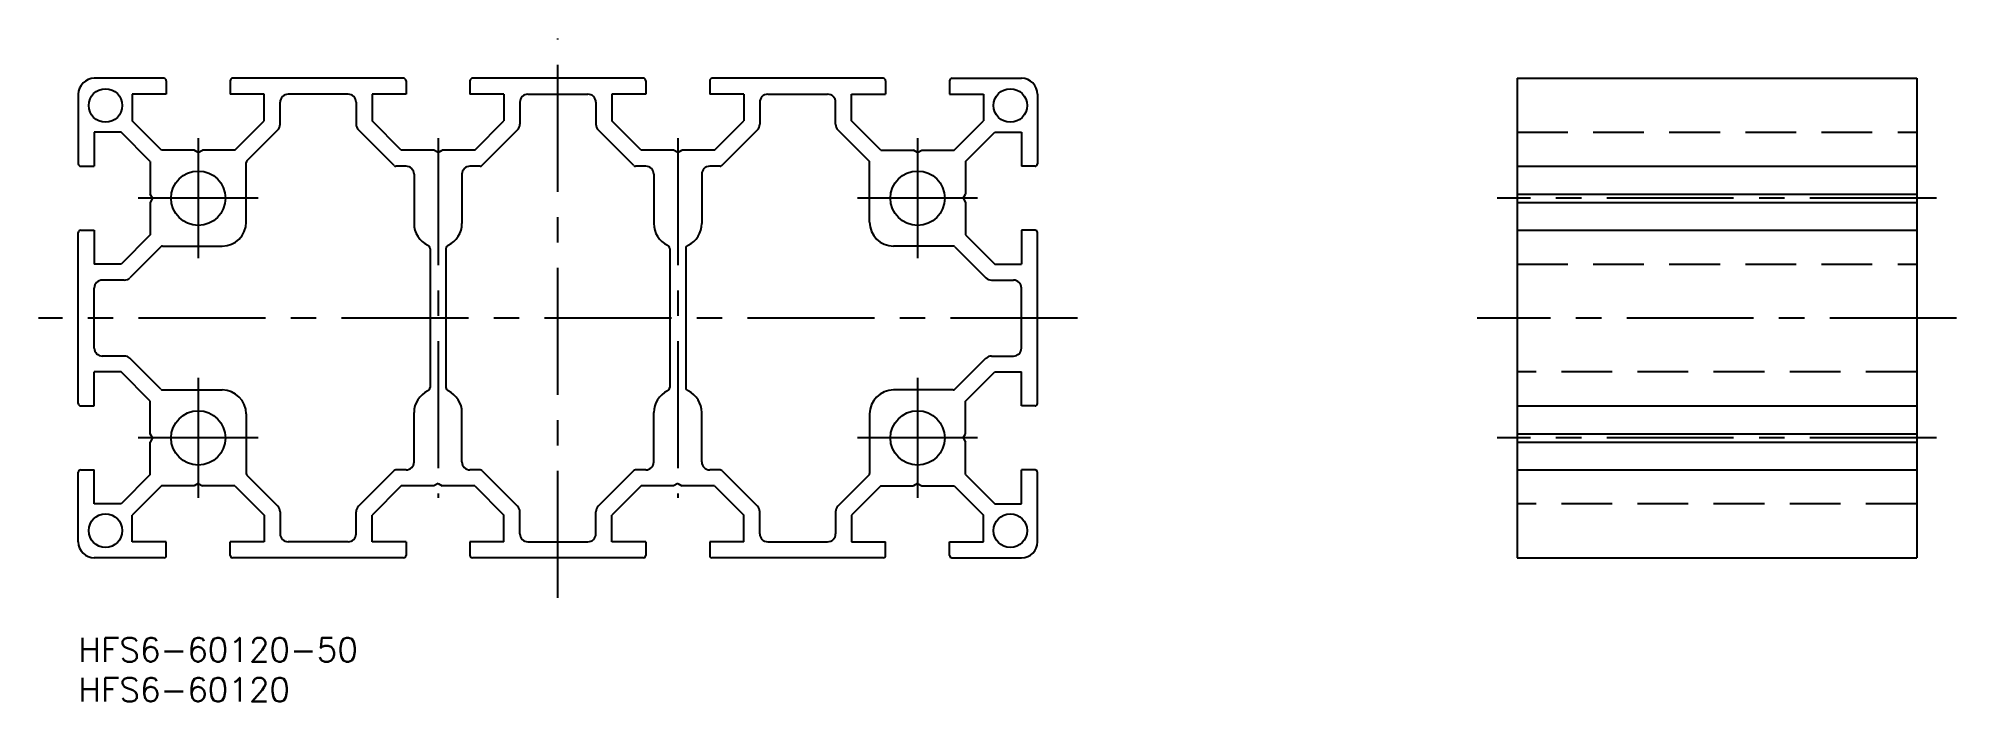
# Model space of a CAD drawing. Extents: x -5 to 235, y -8 to 75.
import ezdxf

# ---------------------------------------------------------------- set-up
doc = ezdxf.new("R2010")
doc.units = 0
doc.header["$LTSCALE"] = 0.5
doc.linetypes.add('CENTER', pattern=[50.8, 31.75, -6.35, 6.35, -6.35])
doc.linetypes.add('DASHED', pattern=[19.05, 12.7, -6.35])
for name, color, linetype in [('MSM_CENTER', 1, 'CENTER'), ('MSM_CONTINUOUS', 7, 'CONTINUOUS'), ('MSM_DASHED', 4, 'DASHED'), ('MSM_PART_NUMBER', 7, 'CONTINUOUS')]:
    doc.layers.add(name, color=color, linetype=linetype)
doc.styles.get("Standard").update_dxf_attribs({"font": 'txt.shx', "height": 3, "bigfont": 'bigfont.shx'})

# ---------------------------------------------------------------- blocks, each defined once
blk = doc.blocks.new('*U2')
at = {"layer": 'MSM_PART_NUMBER'}
blk.add_text('HFS6-60120-50', height=3, dxfattribs=at).set_placement((0, -3))
blk = doc.blocks.new('*U3')
at = {"layer": 'MSM_PART_NUMBER'}
blk.add_text('HFS6-60120', height=3, dxfattribs=at).set_placement((0, -8))

msp = doc.modelspace()

# ---------------------------------------------------------------- linework, layer by layer
at = {"layer": 'MSM_CENTER'}
for p, q in [((60, 5), (60, 75)), ((15, 62.5), (15, 47.5)), ((45, 62.5), (45, 17.5)), ((75, 62.5), (75, 17.5)), ((105, 62.5), (105, 47.5)), ((22.5, 55), (7.5, 55)), ((112.5, 55), (97.5, 55)), ((232.5, 55), (177.5, 55)), ((125, 40), (-5, 40)), ((235, 40), (175, 40)), ((15, 32.5), (15, 17.5)), ((105, 32.5), (105, 17.5)), ((22.5, 25), (7.5, 25)), ((112.5, 25), (97.5, 25)), ((232.5, 25), (177.5, 25))]:
    msp.add_line(p, q, dxfattribs=at)
at = {"layer": 'MSM_CONTINUOUS'}
for p, q in [((10.7, 70), (2, 70)), ((11, 69.7), (11, 68)), ((19, 69.7), (19, 68)), ((40.7, 70), (19.3, 70)), ((41, 69.7), (41, 68)), ((49, 69.7), (49, 68)), ((70.7, 70), (49.3, 70)), ((71, 69.7), (71, 68)), ((79, 69.7), (79, 68)), ((100.7, 70), (79.3, 70)), ((101, 69.7), (101, 68)), ((109, 69.7), (109, 68)), ((109.3, 70), (118, 70)), ((180, 70), (230, 70)), ((180, 70), (180, 10)), ((230, 70), (230, 10)), ((0, 68), (0, 59.3)), ((11, 68), (6.75, 68)), ((6.75, 68), (6.75, 64.66)), ((23.25, 68), (19, 68)), ((23.25, 64.66), (23.25, 68)), ((33.75, 68), (26.25, 68)), ((36.75, 68), (36.75, 64.66)), ((41, 68), (36.75, 68)), ((53.25, 68), (49, 68)), ((53.25, 68), (53.25, 64.66)), ((56.25, 68), (63.75, 68)), ((66.75, 68), (66.75, 64.66)), ((71, 68), (66.75, 68)), ((83.25, 68), (79, 68)), ((83.25, 68), (83.25, 64.66)), ((86.25, 68), (93.75, 68)), ((96.75, 64.66), (96.75, 68)), ((96.75, 68), (101, 68)), ((109, 68), (113.25, 68)), ((113.25, 68), (113.25, 64.66)), ((120, 68), (120, 59.3)), ((25.25, 64.25), (25.25, 67)), ((34.75, 67), (34.75, 64.25)), ((55.25, 67), (55.25, 64.25)), ((64.75, 67), (64.75, 64.25)), ((85.25, 67), (85.25, 64.25)), ((94.75, 64.25), (94.75, 67)), ((5.34, 63.25), (2, 63.25)), ((2, 63.25), (2, 59)), ((9, 59.59), (5.34, 63.25)), ((10.41, 61), (6.75, 64.66)), ((19.59, 61), (23.25, 64.66)), ((21.09, 59.67), (24.96, 63.54)), ((39.5, 59.09), (35.04, 63.54)), ((40.41, 61), (36.75, 64.66)), ((49.59, 61), (53.25, 64.66)), ((50.5, 59.09), (54.96, 63.54)), ((69.5, 59.09), (65.04, 63.54)), ((70.41, 61), (66.75, 64.66)), ((79.59, 61), (83.25, 64.66)), ((80.5, 59.09), (84.96, 63.54)), ((98.91, 59.67), (95.04, 63.54)), ((100.41, 61), (96.75, 64.66)), ((109.59, 61), (113.25, 64.66)), ((111, 59.59), (114.66, 63.25)), ((114.66, 63.25), (118, 63.25)), ((118, 63.25), (118, 59)), ((14.48, 61), (10.41, 61)), ((15, 60.7), (14.48, 61)), ((15, 60.7), (15.52, 61)), ((19.59, 61), (15.52, 61)), ((44.48, 61), (40.41, 61)), ((45, 60.7), (44.48, 61)), ((45, 60.7), (45.52, 61)), ((49.59, 61), (45.52, 61)), ((74.48, 61), (70.41, 61)), ((75, 60.7), (74.48, 61)), ((75, 60.7), (75.52, 61)), ((79.59, 61), (75.52, 61)), ((100.41, 61), (104.48, 61)), ((105, 60.7), (104.48, 61)), ((105, 60.7), (105.52, 61)), ((105.52, 61), (109.59, 61)), ((0.3, 59), (2, 59)), ((9, 59.59), (9, 55.52)), ((21, 52), (21, 59.46)), ((41, 59), (39.71, 59)), ((42, 58), (42, 51.83)), ((48, 58), (48, 51.83)), ((50.29, 59), (49, 59)), ((71, 59), (69.71, 59)), ((72, 58), (72, 51.83)), ((78, 58), (78, 51.83)), ((80.29, 59), (79, 59)), ((99, 52), (99, 59.46)), ((111, 59.59), (111, 55.52)), ((119.7, 59), (118, 59)), ((180, 59), (230, 59)), ((9.3, 55), (9, 55.52)), ((110.7, 55), (111, 55.52)), ((180, 55.52), (230, 55.52)), ((9.3, 55), (9, 54.48)), ((9, 54.48), (9, 50.41)), ((110.7, 55), (111, 54.48)), ((111, 54.48), (111, 50.41)), ((180, 54.48), (230, 54.48)), ((0, 29.3), (0, 50.7)), ((0.3, 51), (2, 51)), ((2, 51), (2, 46.75)), ((9, 50.41), (5.34, 46.75)), ((111, 50.41), (114.66, 46.75)), ((118, 51), (118, 46.75)), ((119.7, 51), (118, 51)), ((120, 29.3), (120, 50.7)), ((180, 51), (230, 51)), ((10.33, 48.91), (6.46, 45.04)), ((10.54, 49), (18, 49)), ((44, 48.67), (44, 31.33)), ((46, 48.67), (46, 31.33)), ((74, 48.67), (74, 31.33)), ((76, 48.67), (76, 31.33)), ((109.46, 49), (102, 49)), ((109.67, 48.91), (113.54, 45.04)), ((5.34, 46.75), (2, 46.75)), ((114.66, 46.75), (118, 46.75)), ((2, 36.25), (2, 43.75)), ((5.75, 44.75), (3, 44.75)), ((114.25, 44.75), (117, 44.75)), ((118, 36.25), (118, 43.75)), ((5.75, 35.25), (3, 35.25)), ((10.33, 31.09), (6.46, 34.96)), ((109.67, 31.09), (113.54, 34.96)), ((114.25, 35.25), (117, 35.25)), ((2, 29), (2, 33.25)), ((5.34, 33.25), (2, 33.25)), ((9, 29.59), (5.34, 33.25)), ((111, 29.59), (114.66, 33.25)), ((114.66, 33.25), (118, 33.25)), ((118, 29), (118, 33.25)), ((0.3, 29), (2, 29)), ((9, 25.52), (9, 29.59)), ((10.54, 31), (18, 31)), ((109.46, 31), (102, 31)), ((111, 25.52), (111, 29.59)), ((119.7, 29), (118, 29)), ((180, 29), (230, 29)), ((21, 28), (21, 20.54)), ((42, 22), (42, 28.17)), ((48, 22), (48, 28.17)), ((72, 22), (72, 28.17)), ((78, 22), (78, 28.17)), ((99, 28), (99, 20.54)), ((9.3, 25), (9, 25.52)), ((9.3, 25), (9, 24.48)), ((9, 20.41), (9, 24.48)), ((110.7, 25), (111, 25.52)), ((110.7, 25), (111, 24.48)), ((111, 20.41), (111, 24.48)), ((180, 25.52), (230, 25.52)), ((180, 24.48), (230, 24.48)), ((0, 12), (0, 20.7)), ((0.3, 21), (2, 21)), ((2, 16.75), (2, 21)), ((9, 20.41), (5.34, 16.75)), ((15, 19.3), (14.48, 19)), ((15, 19.3), (15.52, 19)), ((21.09, 20.33), (24.96, 16.46)), ((39.5, 20.91), (35.04, 16.46)), ((41, 21), (39.71, 21)), ((45, 19.3), (44.48, 19)), ((45, 19.3), (45.52, 19)), ((50.29, 21), (49, 21)), ((50.5, 20.91), (54.96, 16.46)), ((69.5, 20.91), (65.04, 16.46)), ((71, 21), (69.71, 21)), ((75, 19.3), (74.48, 19)), ((75, 19.3), (75.52, 19)), ((80.29, 21), (79, 21)), ((80.5, 20.91), (84.96, 16.46)), ((98.91, 20.33), (95.04, 16.46)), ((105, 19.3), (104.48, 19)), ((105, 19.3), (105.52, 19)), ((111, 20.41), (114.66, 16.75)), ((118, 16.75), (118, 21)), ((119.7, 21), (118, 21)), ((120, 12), (120, 20.7)), ((180, 21), (230, 21)), ((10.41, 19), (6.75, 15.34)), ((14.48, 19), (10.41, 19)), ((19.59, 19), (15.52, 19)), ((19.59, 19), (23.25, 15.34)), ((40.41, 19), (36.75, 15.34)), ((44.48, 19), (40.41, 19)), ((49.59, 19), (45.52, 19)), ((49.59, 19), (53.25, 15.34)), ((70.41, 19), (66.75, 15.34)), ((74.48, 19), (70.41, 19)), ((79.59, 19), (75.52, 19)), ((79.59, 19), (83.25, 15.34)), ((100.41, 19), (96.75, 15.34)), ((100.41, 19), (104.48, 19)), ((105.52, 19), (109.59, 19)), ((109.59, 19), (113.25, 15.34)), ((5.34, 16.75), (2, 16.75)), ((6.75, 12), (6.75, 15.34)), ((23.25, 15.34), (23.25, 12)), ((25.25, 15.75), (25.25, 13)), ((34.75, 13), (34.75, 15.75)), ((36.75, 12), (36.75, 15.34)), ((53.25, 12), (53.25, 15.34)), ((55.25, 13), (55.25, 15.75)), ((64.75, 13), (64.75, 15.75)), ((66.75, 12), (66.75, 15.34)), ((83.25, 12), (83.25, 15.34)), ((85.25, 13), (85.25, 15.75)), ((94.75, 15.75), (94.75, 13)), ((96.75, 15.34), (96.75, 12)), ((113.25, 12), (113.25, 15.34)), ((114.66, 16.75), (118, 16.75)), ((11, 12), (6.75, 12)), ((11, 10.3), (11, 12)), ((23.25, 12), (19, 12)), ((19, 10.3), (19, 12)), ((41, 12), (36.75, 12)), ((41, 12), (41, 10.3)), ((53.25, 12), (49, 12)), ((49, 12), (49, 10.3)), ((56.25, 12), (63.75, 12)), ((71, 12), (66.75, 12)), ((71, 12), (71, 10.3)), ((83.25, 12), (79, 12)), ((79, 12), (79, 10.3)), ((86.25, 12), (93.75, 12)), ((96.75, 12), (101, 12)), ((101, 10.3), (101, 12)), ((109, 12), (113.25, 12)), ((109, 10.3), (109, 12)), ((10.7, 10), (2, 10)), ((40.7, 10), (19.3, 10)), ((33.75, 12), (26.25, 12)), ((70.7, 10), (49.3, 10)), ((100.7, 10), (79.3, 10)), ((109.3, 10), (118, 10)), ((180, 10), (230, 10))]:
    msp.add_line(p, q, dxfattribs=at)
for centre, radius in [((3.4, 66.6), 2.1), ((116.6, 66.6), 2.1), ((15, 55), 3.4), ((105, 55), 3.4), ((15, 25), 3.4), ((105, 25), 3.4), ((3.4, 13.4), 2.1), ((116.6, 13.4), 2.1)]:
    msp.add_circle(centre, radius, dxfattribs=at)
for centre, radius, start, end in [((2, 68), 2, 90, 180), ((10.7, 69.7), 0.3, 0, 90), ((19.3, 69.7), 0.3, 90, 180), ((40.7, 69.7), 0.3, 0, 90), ((49.3, 69.7), 0.3, 90, 180), ((70.7, 69.7), 0.3, 0, 90), ((79.3, 69.7), 0.3, 90, 180), ((100.7, 69.7), 0.3, 0, 90), ((109.3, 69.7), 0.3, 90, 180), ((118, 68), 2, 0, 90), ((26.25, 67), 1, 90, 180), ((33.75, 67), 1, 0, 90), ((56.25, 67), 1, 90, 180), ((63.75, 67), 1, 0, 90), ((86.25, 67), 1, 90, 180), ((93.75, 67), 1, 0, 90), ((24.25, 64.25), 1, 315, 0), ((35.75, 64.25), 1, 180, 225), ((54.25, 64.25), 1, 315, 0), ((65.75, 64.25), 1, 180, 225), ((84.25, 64.25), 1, 315, 0), ((95.75, 64.25), 1, 180, 225), ((0.3, 59.3), 0.3, 180, 270), ((21.3, 59.46), 0.3, 135, 180), ((39.71, 59.3), 0.3, 225, 270), ((41, 58), 1, 0, 90), ((49, 58), 1, 90, 180), ((50.29, 59.3), 0.3, 270, 315), ((69.71, 59.3), 0.3, 225, 270), ((71, 58), 1, 0, 90), ((79, 58), 1, 90, 180), ((80.29, 59.3), 0.3, 270, 315), ((98.7, 59.46), 0.3, 0, 45), ((119.7, 59.3), 0.3, 270, 0), ((0.3, 50.7), 0.3, 90, 180), ((18, 52), 3, 270, 0), ((45, 51.83), 3, 180, 244.6231), ((45, 51.83), 3, 295.3769, 0), ((75, 51.83), 3, 180, 244.6231), ((75, 51.83), 3, 295.3769, 0), ((102, 52), 3, 180, 270), ((119.7, 50.7), 0.3, 0, 90), ((10.54, 48.7), 0.3, 90, 135), ((43.5, 48.67), 0.5, 0, 64.6231), ((46.5, 48.67), 0.5, 115.3769, 180), ((73.5, 48.67), 0.5, 0, 64.6231), ((76.5, 48.67), 0.5, 115.3769, 180), ((109.46, 48.7), 0.3, 45, 90), ((3, 43.75), 1, 90, 180), ((5.75, 45.75), 1, 270, 315), ((114.25, 45.75), 1, 225, 270), ((117, 43.75), 1, 0, 90), ((3, 36.25), 1, 180, 270), ((117, 36.25), 1, 270, 0), ((5.75, 34.25), 1, 45, 90), ((114.25, 34.25), 1, 90, 135), ((43.5, 31.33), 0.5, 295.3769, 0), ((46.5, 31.33), 0.5, 180, 244.6231), ((73.5, 31.33), 0.5, 295.3769, 0), ((76.5, 31.33), 0.5, 180, 244.6231), ((0.3, 29.3), 0.3, 180, 270), ((10.54, 31.3), 0.3, 225, 270), ((18, 28), 3, 0, 90), ((45, 28.17), 3, 115.3769, 180), ((45, 28.17), 3, 0, 64.6231), ((75, 28.17), 3, 115.3769, 180), ((75, 28.17), 3, 0, 64.6231), ((102, 28), 3, 90, 180), ((109.46, 31.3), 0.3, 270, 315), ((119.7, 29.3), 0.3, 270, 0), ((41, 22), 1, 270, 0), ((49, 22), 1, 180, 270), ((71, 22), 1, 270, 0), ((79, 22), 1, 180, 270), ((0.3, 20.7), 0.3, 90, 180), ((21.3, 20.54), 0.3, 180, 225), ((39.71, 20.7), 0.3, 90, 135), ((50.29, 20.7), 0.3, 45, 90), ((69.71, 20.7), 0.3, 90, 135), ((80.29, 20.7), 0.3, 45, 90), ((98.7, 20.54), 0.3, 315, 0), ((119.7, 20.7), 0.3, 0, 90), ((24.25, 15.75), 1, 0, 45), ((35.75, 15.75), 1, 135, 180), ((54.25, 15.75), 1, 0, 45), ((65.75, 15.75), 1, 135, 180), ((84.25, 15.75), 1, 0, 45), ((95.75, 15.75), 1, 135, 180), ((2, 12), 2, 180, 270), ((26.25, 13), 1, 180, 270), ((33.75, 13), 1, 270, 0), ((56.25, 13), 1, 180, 270), ((63.75, 13), 1, 270, 0), ((86.25, 13), 1, 180, 270), ((93.75, 13), 1, 270, 0), ((118, 12), 2, 270, 0), ((10.7, 10.3), 0.3, 270, 0), ((19.3, 10.3), 0.3, 180, 270), ((40.7, 10.3), 0.3, 270, 0), ((49.3, 10.3), 0.3, 180, 270), ((70.7, 10.3), 0.3, 270, 0), ((79.3, 10.3), 0.3, 180, 270), ((100.7, 10.3), 0.3, 270, 0), ((109.3, 10.3), 0.3, 180, 270)]:
    msp.add_arc(centre, radius, start, end, dxfattribs=at)
at = {"layer": 'MSM_DASHED'}
for p, q in [((180, 63.25), (230, 63.25)), ((180, 46.75), (230, 46.75)), ((230, 33.25), (180, 33.25)), ((230, 16.75), (180, 16.75))]:
    msp.add_line(p, q, dxfattribs=at)

# ---------------------------------------------------------------- block references
at = {"layer": 'MSM_CONTINUOUS'}
for name in ['*U2', '*U3']:
    msp.add_blockref(name, (0, 0), dxfattribs=at)

doc.saveas('drawing.dxf')
